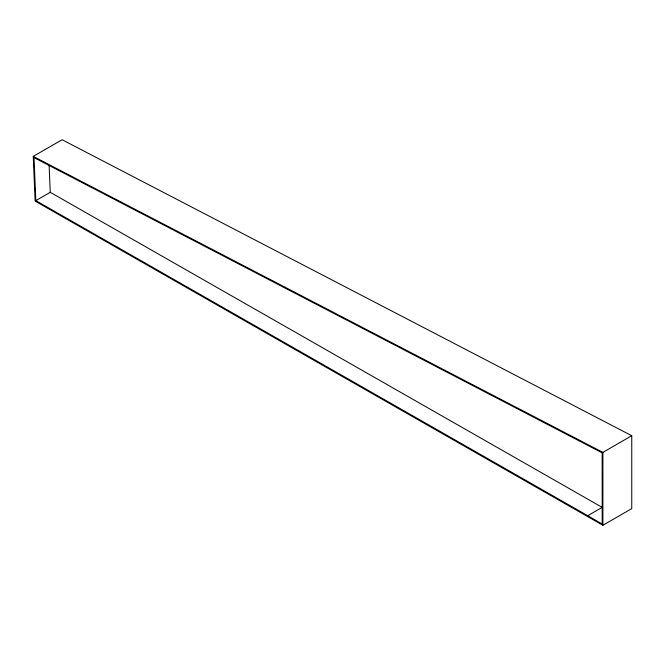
<?xml version="1.0" encoding="UTF-8"?>
<svg xmlns="http://www.w3.org/2000/svg" width="665" height="665" viewBox="0 0 665 665"><rect width="100%" height="100%" fill="white"/><g stroke="black" fill="none" stroke-linecap="round" stroke-linejoin="round"><path stroke-width="1" d="M33.25 156.383L62.111 139.725L631.75 435.716L631.75 508.617L602.889 525.275L35.137 201.104L33.25 156.383L602.889 452.375L631.75 435.716M35.827 200.631L50.257 192.301L602.182 507.37L587.752 515.707L35.827 200.631L34.006 157.613L602.166 452.832L602.199 524.045L587.752 515.707M49.127 165.668L50.257 192.301M602.889 452.375L602.889 525.275"/></g></svg>
